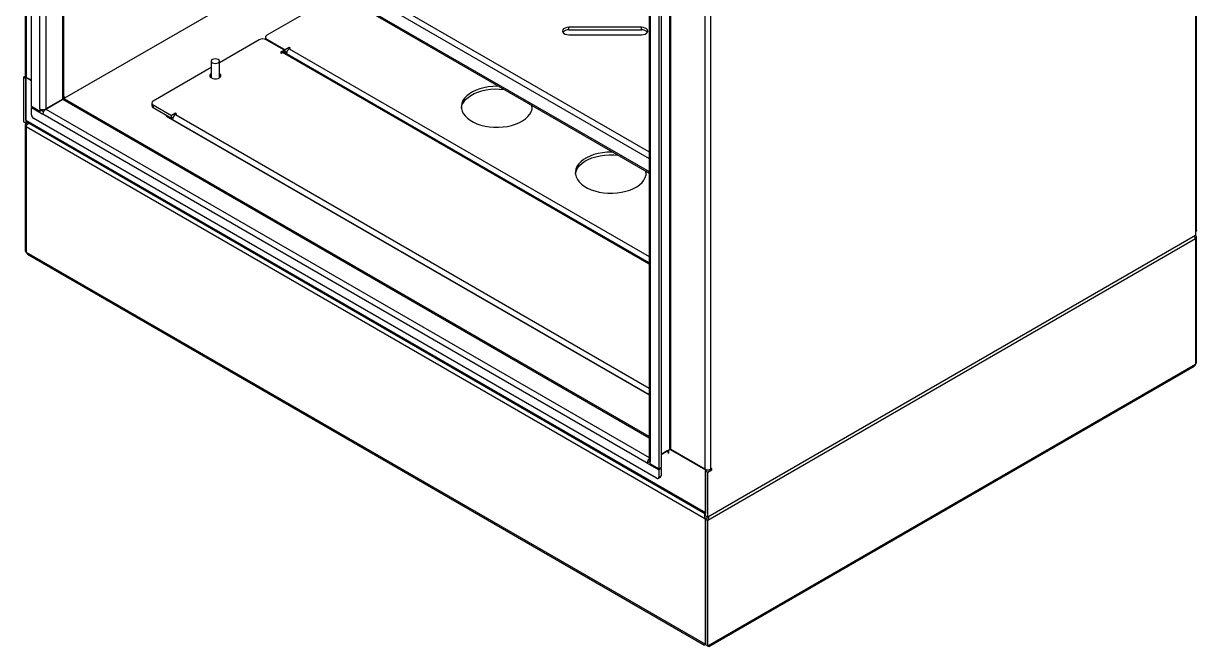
# Model space of a CAD drawing. Header units: millimetres. Extents: x -14348 to 6039, y -1826 to 2921.
# Drawn here: x -9933 to -9206, y 186 to 572 of the extents above; entities that cross this region are included whole.
import ezdxf

# ---------------------------------------------------------------- set-up
doc = ezdxf.new("R2010")
doc.units = ezdxf.units.MM

msp = doc.modelspace()

# ---------------------------------------------------------------- linework, layer by layer
at = {"color": 7, "linetype": 'Continuous', "lineweight": 25}
for p, q in [((-9932.445, 1490.803), (-9932.445, 539.696)), ((-9931.712, 1489.782), (-9931.712, 538.675)), ((-9928.53, 520.673), (-9928.53, 1474.72)), ((-9923.227, 519.082), (-9923.227, 1470.188)), ((-9908.353, 526.225), (-9908.353, 1462.879)), ((-9206.196, 443.678), (-9206.196, 1438.859)), ((-9532.904, 1259.147), (-9532.904, 308.04)), ((-9532.197, 308.04), (-9532.197, 1259.147)), ((-9545.657, 1252.82), (-9545.657, 301.713)), ((-9544.925, 1251.799), (-9544.925, 300.692)), ((-9538.207, 1251.024), (-9538.207, 296.978)), ((-9539.622, 1250.207), (-9539.622, 296.161)), ((-9510.984, 1246.901), (-9510.984, 295.794)), ((-9507.448, 1246.901), (-9507.448, 295.794)), ((-9842.099, 650.529), (-9545.657, 479.397)), ((-9766.901, 607.118), (-9907.954, 525.69)), ((-9746.476, 585.519), (-9782.513, 564.715)), ((-9550.356, 569.69), (-9595.356, 569.69)), ((-9595.356, 568.057), (-9595.356, 569.69)), ((-9595.356, 568.057), (-9550.356, 568.057)), ((-9550.356, 568.057), (-9550.356, 569.69)), ((-9787.286, 561.959), (-9812.009, 547.687)), ((-9783.392, 563.49), (-9783.392, 562.132)), ((-9771.729, 555.428), (-9783.043, 561.959)), ((-9782.513, 562.266), (-9771.199, 555.734)), ((-9595.356, 565.072), (-9550.356, 565.072)), ((-9771.729, 555.428), (-9774.204, 553.999)), ((-9774.204, 553.999), (-9773.497, 553.591)), ((-9773.497, 553.591), (-9772.79, 553.999)), ((-9771.729, 554.203), (-9771.729, 555.428)), ((-9771.729, 554.407), (-9771.199, 554.101)), ((-9545.657, 423.724), (-9771.54, 554.123)), ((-9768.724, 557.163), (-9771.199, 555.734)), ((-9771.199, 554.101), (-9771.199, 555.734)), ((-9771.199, 554.101), (-9770.139, 554.713)), ((-9768.017, 556.755), (-9768.724, 557.163)), ((-9768.724, 556.347), (-9768.724, 557.163)), ((-9768.724, 556.347), (-9768.017, 556.755)), ((-9817.009, 548.694), (-9817.009, 538.298)), ((-9812.009, 538.298), (-9812.009, 548.694)), ((-9933.48, 538.879), (-9932.419, 539.492)), ((-9932.066, 538.063), (-9933.48, 538.879)), ((-9933.48, 538.879), (-9933.48, 511.035)), ((-9931.995, 538.757), (-9931.912, 538.805)), ((-9931.995, 512.22), (-9931.995, 538.757)), ((-9931.995, 538.757), (-9928.53, 536.757)), ((-9928.53, 536.839), (-9931.712, 538.675)), ((-9817.009, 544.8), (-9853.047, 523.996)), ((-9932.066, 538.063), (-9931.995, 538.104)), ((-9932.066, 538.063), (-9932.066, 510.219)), ((-9909.085, 525.205), (-9919.692, 519.082)), ((-9919.621, 518.959), (-9909.014, 525.082)), ((-9909.368, 525.041), (-9909.368, 524.878)), ((-9908.353, 526.741), (-9907.954, 526.511)), ((-9908.353, 526.281), (-9907.954, 526.511)), ((-9907.954, 525.286), (-9907.954, 526.511)), ((-9545.657, 316.166), (-9907.764, 525.206)), ((-9923.227, 517.612), (-9928.53, 520.673)), ((-9927.965, 520.347), (-9928.53, 520.02)), ((-9928.53, 515.529), (-9928.53, 520.02)), ((-9928.53, 520.02), (-9921.389, 515.897)), ((-9923.227, 519.082), (-9923.227, 517.612)), ((-9921.813, 518.428), (-9923.227, 517.612)), ((-9921.035, 517.326), (-9922.379, 518.102)), ((-9921.813, 518.428), (-9921.813, 518.673)), ((-9853.925, 522.772), (-9853.925, 521.139)), ((-9853.047, 521.547), (-9841.733, 515.016)), ((-9853.047, 521.547), (-9853.047, 519.914)), ((-9853.047, 519.914), (-9841.733, 513.383)), ((-9839.258, 516.445), (-9841.733, 515.016)), ((-9838.551, 516.036), (-9839.258, 516.445)), ((-9839.258, 515.628), (-9839.258, 516.445)), ((-9933.48, 511.035), (-9932.066, 510.219)), ((-9931.03, 510.817), (-9932.066, 510.219)), ((-9931.995, 512.22), (-9510.701, 269.012)), ((-9930.929, 509.563), (-9931.712, 510.015)), ((-9931.477, 511.075), (-9510.63, 268.125)), ((-9541.036, 290.2), (-9927.116, 513.08)), ((-9546.763, 299.631), (-9921.389, 515.897)), ((-9844.561, 515.016), (-9845.092, 514.709)), ((-9845.092, 514.709), (-9545.657, 341.85)), ((-9843.147, 514.199), (-9843.677, 513.893)), ((-9841.733, 513.383), (-9841.733, 515.016)), ((-9841.733, 513.383), (-9840.672, 513.995)), ((-9841.026, 512.362), (-9841.026, 512.566)), ((-9839.258, 515.628), (-9838.551, 516.036)), ((-9932.445, 508.994), (-9932.445, 431.423)), ((-9510.701, 264.929), (-9931.712, 507.974)), ((-9931.712, 507.974), (-9931.712, 430.402)), ((-9206.928, 440.62), (-9509.216, 266.113)), ((-9206.928, 438.579), (-9509.216, 264.072)), ((-9207.711, 440.168), (-9206.928, 440.62)), ((-9206.928, 442.831), (-9206.928, 440.62)), ((-9206.928, 438.579), (-9206.928, 361.007)), ((-9206.196, 362.028), (-9206.196, 439.599)), ((-9931.712, 430.402), (-9510.701, 187.357)), ((-9930.944, 429.113), (-9511.318, 186.868)), ((-9509.216, 186.5), (-9206.928, 361.007)), ((-9508.601, 186.01), (-9207.696, 359.719)), ((-9538.207, 304.979), (-9532.904, 308.04)), ((-9534.389, 307.183), (-9538.207, 304.978)), ((-9534.036, 306.978), (-9534.036, 306.162)), ((-9534.036, 306.162), (-9533.328, 306.57)), ((-9534.036, 306.162), (-9533.328, 305.754)), ((-9533.328, 305.754), (-9533.328, 307.795)), ((-9532.48, 308.122), (-9510.701, 295.549)), ((-9510.984, 295.794), (-9532.197, 308.04)), ((-9545.349, 300.447), (-9546.763, 299.631)), ((-9546.763, 299.631), (-9539.622, 295.508)), ((-9544.925, 300.202), (-9545.349, 300.447)), ((-9544.925, 299.223), (-9544.925, 300.692)), ((-9539.622, 296.161), (-9544.925, 299.223)), ((-9540.036, 290.101), (-9538.622, 290.918)), ((-9539.622, 296.161), (-9538.207, 296.978)), ((-9538.207, 296.324), (-9539.622, 295.508)), ((-9539.622, 295.508), (-9539.622, 291.017)), ((-9539.622, 291.017), (-9538.207, 291.833)), ((-9538.207, 296.324), (-9538.773, 296.651)), ((-9538.207, 296.324), (-9538.207, 291.833)), ((-9510.701, 295.549), (-9510.595, 295.611)), ((-9510.701, 295.549), (-9510.701, 269.012)), ((-9509.569, 295.386), (-9510.63, 294.773)), ((-9510.63, 294.773), (-9509.216, 293.957)), ((-9510.63, 266.929), (-9510.63, 294.773)), ((-9509.216, 293.957), (-9506.741, 295.386)), ((-9509.216, 266.113), (-9509.216, 293.957)), ((-9506.741, 296.202), (-9507.448, 295.794)), ((-9507.448, 295.794), (-9506.741, 295.386)), ((-9506.741, 295.386), (-9506.741, 296.202)), ((-9510.403, 265.101), (-9510.701, 264.929)), ((-9510.701, 264.929), (-9510.701, 187.357)), ((-9509.216, 266.113), (-9510.63, 266.929)), ((-9510.63, 264.888), (-9509.216, 264.072)), ((-9510.63, 187.317), (-9510.63, 264.888)), ((-9509.343, 266.186), (-9509.406, 266.098)), ((-9509.216, 186.5), (-9509.216, 264.072)), ((-9511.165, 186.954), (-9511.297, 186.899)), ((-9511.025, 187.077), (-9510.646, 187.35)), ((-9510.701, 187.357), (-9510.944, 187.146)), ((-9510.63, 187.398), (-9510.701, 187.357)), ((-9510.63, 187.317), (-9509.216, 186.5)), ((-9509.54, 186.687), (-9508.892, 186.22))]:
    msp.add_line(p, q, dxfattribs=at)
at = {"color": 8, "linetype": 'Continuous', "lineweight": 25}
for p, q in [((-9919.692, 1469.425), (-9919.692, 519.082)), ((-9909.085, 525.205), (-9909.085, 1463.302)), ((-9206.928, 1438.436), (-9206.928, 442.831)), ((-9840.849, 662.901), (-9545.657, 492.49)), ((-9842.617, 659.839), (-9545.657, 488.408)), ((-9842.617, 651.673), (-9545.657, 480.242)), ((-9782.513, 562.266), (-9782.513, 561.653)), ((-9545.657, 422.878), (-9772.79, 553.999)), ((-9768.724, 556.347), (-9545.657, 427.573)), ((-9909.014, 525.082), (-9545.657, 315.321)), ((-9919.621, 518.959), (-9545.657, 303.075)), ((-9841.026, 512.566), (-9545.657, 342.054)), ((-9839.258, 515.628), (-9545.657, 346.136)), ((-9534.389, 307.183), (-9534.036, 306.978)), ((-9534.389, 307.183), (-9534.389, 307.183)), ((-9534.036, 306.978), (-9533.328, 307.387)), ((-9510.63, 269.052), (-9510.701, 269.012))]:
    msp.add_line(p, q, dxfattribs=at)
at = {"color": 7, "linetype": 'Continuous', "lineweight": 25, "flags": 128}
for points in [[(-9595.356, 569.69), (-9596.592, 569.577), (-9597.707, 569.249), (-9598.592, 568.738), (-9599.16, 568.095), (-9599.356, 567.381), (-9599.16, 566.667), (-9598.592, 566.024), (-9597.707, 565.513), (-9596.592, 565.185), (-9595.356, 565.072)], [(-9550.356, 565.072), (-9549.12, 565.185), (-9548.005, 565.513), (-9547.12, 566.024), (-9546.551, 566.667), (-9546.356, 567.381), (-9546.551, 568.095), (-9547.12, 568.738), (-9548.005, 569.249), (-9549.12, 569.577), (-9550.356, 569.69)], [(-9816.277, 547.674), (-9815.466, 547.361), (-9814.509, 547.251), (-9813.553, 547.361), (-9812.742, 547.674), (-9812.2, 548.142), (-9812.009, 548.694), (-9812.2, 549.247), (-9812.742, 549.715), (-9813.553, 550.028), (-9814.509, 550.137), (-9815.466, 550.028), (-9816.277, 549.715), (-9816.819, 549.247), (-9817.009, 548.694), (-9816.819, 548.142), (-9816.277, 547.674)], [(-9817.009, 541.126), (-9817.516, 540.747), (-9817.935, 540.127), (-9817.983, 539.462), (-9817.654, 538.825), (-9816.984, 538.284)], [(-9817.711, 538.896), (-9817.516, 539.113), (-9817.009, 539.493)], [(-9816.984, 538.284), (-9816.047, 537.897), (-9814.942, 537.707), (-9813.791, 537.735), (-9812.718, 537.977), (-9811.839, 538.406), (-9811.249, 538.978), (-9811.012, 539.629), (-9811.155, 540.289), (-9811.661, 540.886), (-9812.009, 541.126)], [(-9812.009, 539.493), (-9811.661, 539.253), (-9811.308, 538.896)], [(-9638.686, 533.101), (-9639.678, 533.123), (-9642.494, 533.045), (-9645.269, 532.76), (-9647.959, 532.272), (-9650.518, 531.589), (-9652.905, 530.723), (-9655.081, 529.688), (-9657.009, 528.501), (-9658.659, 527.182), (-9660.003, 525.751), (-9661.019, 524.233), (-9661.69, 522.652), (-9662.005, 521.035), (-9661.96, 519.408), (-9661.555, 517.797), (-9660.796, 516.23), (-9659.697, 514.731), (-9658.274, 513.326), (-9656.552, 512.038), (-9654.559, 510.887), (-9652.327, 509.893), (-9649.893, 509.072), (-9647.297, 508.437), (-9644.582, 507.999), (-9641.792, 507.765), (-9638.973, 507.739), (-9636.172, 507.921), (-9633.434, 508.309), (-9630.804, 508.895), (-9628.326, 509.671), (-9626.04, 510.623), (-9623.984, 511.737), (-9622.191, 512.993), (-9620.691, 514.371), (-9619.509, 515.848), (-9618.664, 517.4), (-9618.169, 519.003), (-9618.034, 520.628), (-9618.072, 521.201)], [(-9661.985, 519.608), (-9661.893, 520.214), (-9661.398, 521.816), (-9660.553, 523.368), (-9659.37, 524.846), (-9657.871, 526.224), (-9656.078, 527.48), (-9654.022, 528.593), (-9651.736, 529.545), (-9649.257, 530.321), (-9646.628, 530.907), (-9643.89, 531.295), (-9641.088, 531.477), (-9638.27, 531.451), (-9635.48, 531.217), (-9635.407, 531.208)], [(-9567.976, 492.281), (-9568.968, 492.303), (-9571.783, 492.225), (-9574.559, 491.939), (-9577.248, 491.451), (-9579.807, 490.769), (-9582.194, 489.903), (-9584.37, 488.868), (-9586.298, 487.681), (-9587.948, 486.361), (-9589.292, 484.931), (-9590.308, 483.412), (-9590.979, 481.832), (-9591.295, 480.215), (-9591.25, 478.587), (-9590.844, 476.977), (-9590.086, 475.41), (-9588.986, 473.911), (-9587.563, 472.506), (-9585.841, 471.218), (-9583.848, 470.067), (-9581.616, 469.073), (-9579.182, 468.251), (-9576.586, 467.617), (-9573.871, 467.179), (-9571.081, 466.945), (-9568.263, 466.919), (-9565.461, 467.101), (-9562.723, 467.488), (-9560.094, 468.075), (-9557.615, 468.851), (-9555.329, 469.803), (-9553.273, 470.916), (-9551.48, 472.172), (-9549.981, 473.55), (-9548.798, 475.027), (-9547.953, 476.58), (-9547.459, 478.182), (-9547.323, 479.808), (-9547.361, 480.38)], [(-9591.275, 478.788), (-9591.182, 479.393), (-9590.687, 480.995), (-9589.842, 482.548), (-9588.66, 484.025), (-9587.16, 485.403), (-9585.367, 486.659), (-9583.311, 487.772), (-9581.025, 488.725), (-9578.547, 489.501), (-9575.917, 490.087), (-9573.179, 490.475), (-9570.378, 490.657), (-9567.559, 490.631), (-9564.769, 490.397), (-9564.697, 490.388)], [(-9510.701, 269.012), (-9510.667, 268.633), (-9510.63, 268.481)]]:
    msp.add_lwpolyline(points, dxfattribs=at)
at = {"color": 7, "linetype": 'Continuous', "lineweight": 25}
for centre, radius, start, end in [((-9595.736, 563.575), 4.498, 85.145615, 138.351076), ((-9549.975, 563.575), 4.498, 41.648924, 94.854385), ((-9785.165, 557.865), 4.611, 62.609672, 117.390328), ((-9782.048, 563.49), 1.31, 110.783421, 249.216579), ((-9772.058, 552.977), 1.257, 65.692881, 125.617577), ((-9766.617, 553.078), 3.889, 122.812273, 173.591714), ((-9931.193, 539.821), 1.257, 185.694799, 245.625342), ((-9909.604, 526.35), 1.257, 294.374658, 354.305201), ((-9908.282, 524.06), 1.257, 65.692881, 125.617577), ((-9852.582, 522.772), 1.31, 110.783421, 249.216579), ((-9921.459, 522.493), 3.843, 242.609672, 297.390328), ((-9917.551, 515.723), 3.842, 122.605478, 177.394522), ((-9852.424, 521.288), 1.509, 185.694799, 245.625342), ((-9625.824, 518.724), 7.798, 6.512708, 20.549069), ((-9931.325, 508.994), 1.092, 110.783421, 249.216579), ((-9930.77, 512.084), 1.232, 173.701153, 234.986667), ((-9925.46, 515.669), 3.074, 182.605478, 237.394522), ((-9837.188, 512.392), 3.842, 122.605478, 177.394522), ((-9555.113, 477.903), 7.798, 6.512708, 20.549069), ((-9207.315, 439.599), 1.092, 290.783421, 69.216579), ((-9931.193, 431.547), 1.257, 185.694799, 245.625342), ((-9207.447, 362.153), 1.257, 294.374658, 354.305201), ((-9534.251, 307.013), 0.218, 350.785963, 129.203285), ((-9532.551, 307.358), 0.769, 62.609672, 117.390328), ((-9542.896, 299.449), 3.871, 135.490512, 177.302185), ((-9544.406, 301.838), 1.257, 185.694799, 245.625342), ((-9544.599, 300.417), 0.751, 142.343136, 177.679551), ((-9540.484, 290.877), 0.873, 230.796715, 9.214037), ((-9539.159, 291.712), 0.959, 304.056351, 7.25583), ((-9509.216, 299.206), 3.843, 242.609672, 297.390328)]:
    msp.add_arc(centre, radius, start, end, dxfattribs=at)
for points, knots in [([(-9931.577, 510.501), (-9931.59, 510.48), (-9931.669, 510.346), (-9931.693, 510.166), (-9931.712, 510.015)], [0, 0, 0, 0, 0.1613741, 1, 1, 1, 1]), ([(-9931.712, 507.974), (-9931.656, 508.198), (-9931.543, 508.647), (-9931.117, 509.377), (-9930.64, 509.968), (-9930.284, 510.222), (-9930.157, 510.312)], [0, 0, 0, 0, 0.2812443, 0.5624885, 0.8437204, 1, 1, 1, 1]), ([(-9207.711, 440.168), (-9207.585, 440.007), (-9207.282, 439.618), (-9207.034, 439.051), (-9206.957, 438.706), (-9206.928, 438.579)], [0, 0, 0, 0, 0.3087235, 0.7452476, 1, 1, 1, 1]), ([(-9930.928, 429.139), (-9931.054, 429.214), (-9931.358, 429.397), (-9931.606, 429.871), (-9931.684, 430.259), (-9931.712, 430.402)], [0, 0, 0, 0, 0.309633, 0.7455828, 1, 1, 1, 1]), ([(-9206.928, 361.007), (-9206.986, 360.768), (-9207.103, 360.291), (-9207.405, 359.867), (-9207.654, 359.768), (-9207.71, 359.745)], [0, 0, 0, 0, 0.4366406, 0.8732811, 1, 1, 1, 1]), ([(-9511.295, 268.509), (-9511.303, 268.445), (-9511.353, 268.06), (-9511.331, 267.063), (-9511.119, 265.875), (-9510.815, 265.187), (-9510.701, 264.929)], [0, 0, 0, 0, 0.0704199, 0.4277569, 0.7850968, 1, 1, 1, 1]), ([(-9510.63, 267.124), (-9510.716, 267.232), (-9510.898, 267.464), (-9511.043, 267.862), (-9511.139, 268.193), (-9511.151, 268.368), (-9511.155, 268.428)], [0, 0, 0, 0, 0.2940392, 0.6277489, 0.8728874, 1, 1, 1, 1]), ([(-9510.63, 264.888), (-9510.408, 265.091), (-9509.964, 265.496), (-9509.59, 265.9), (-9509.403, 266.102)], [0, 0, 0, 0, 0.5, 1, 1, 1, 1]), ([(-9510.313, 266.746), (-9510.248, 266.676), (-9510.013, 266.422), (-9509.73, 266.161), (-9509.525, 265.973)], [0, 0, 0, 0, 0.2789864, 1, 1, 1, 1]), ([(-9509.216, 264.072), (-9509.034, 264.511), (-9508.705, 265.301), (-9508.647, 266.101), (-9508.621, 266.457)], [0, 0, 0, 0, 0.5561246, 1, 1, 1, 1]), ([(-9508.617, 186.044), (-9508.618, 186.03), (-9508.62, 185.947), (-9508.805, 186.152), (-9509.104, 186.405), (-9509.216, 186.5)], [0, 0, 0, 0, 0.110201, 0.6658401, 1, 1, 1, 1])]:
    msp.add_open_spline(points, degree=3, knots=knots, dxfattribs=at)
msp.add_open_spline([(-9206.196, 443.767), (-9206.23, 443.59), (-9206.298, 443.236), (-9206.718, 442.966), (-9206.928, 442.831)], degree=3, dxfattribs=at)

doc.saveas('drawing.dxf')
